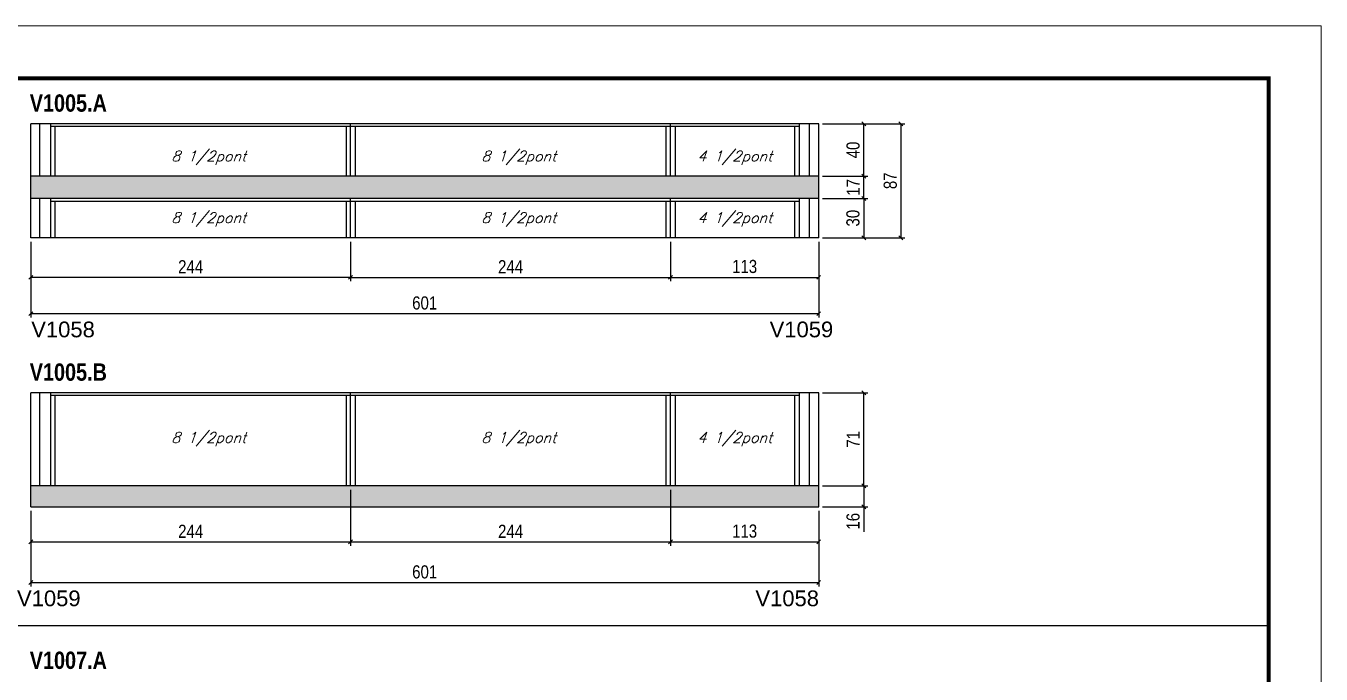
# Model space of a CAD drawing. Extents: x 3309 to 9563, y -2522 to 14608.
# Drawn here: x 8575 to 9563, y 12965 to 13459 of the extents above; entities that cross this region are included whole.
import ezdxf

# ---------------------------------------------------------------- set-up
doc = ezdxf.new("R2010")
doc.units = 0
doc.linetypes.add('DASHED', pattern=[0.75, 0.5, -0.25])
for name, color, linetype in [('5', 5, 'Continuous'), ('COTA', 241, 'Continuous'), ('NOMENCLATURA', 7, 'Continuous'), ('Painéis', 200, 'Continuous'), ('SARR_2.2x7', 40, 'Continuous'), ('SARR_3.5x7', 81, 'Continuous'), ('texto', 7, 'Continuous')]:
    doc.layers.add(name, color=color, linetype=linetype)
doc.layers.add('Folhas', color=255, linetype='Continuous', lineweight=9)
doc.layers.add('SARRAFO DE PRESSAO', color=251, linetype='DASHED', lineweight=9)
doc.styles.add('COTA TECNICA', font='techl___.ttf', dxfattribs={"height": 10})
doc.styles.add('Romans', font='romans.shx')
doc.styles.get("Standard").update_dxf_attribs({"font": 'arial.ttf'})
doc.styles.add('TECNICA', font='techb___.ttf', dxfattribs={"height": 10})
doc.dimstyles.new('PAINEL', dxfattribs={"dimtxt": 10, "dimasz": 3, "dimexe": 3, "dimexo": 3, "dimgap": 3, "dimtad": 1, "dimdec": 1, "dimzin": 12, "dimdsep": 46, "dimtxsty": 'COTA TECNICA', "dimblk1": 'OBLIQUE', "dimblk2": 'OBLIQUE', "dimsah": 1, "dimcen": 0.9, "dimclrd": 4, "dimclre": 4, "dimclrt": 240, "dimadec": 1, "dimazin": 3, "dimtfac": 1, "dimtdec": 1, "dimtmove": 0, "dimatfit": 3, "dimfxl": 1, "dimtolj": 1, "dimtzin": 12, "dimarcsym": 0})

# ---------------------------------------------------------------- blocks, each defined once
blk = doc.blocks.new('9999999999')
at = {"layer": 'Folhas'}
blk.add_lwpolyline([(98138.98, 34190.21), (99623.98, 34190.21), (99623.98, 35240.21), (98138.98, 35240.21)], close=True, dxfattribs=at)
at = {"layer": 'Folhas', "color": 30, "const_width": 3}
blk.add_lwpolyline([(98213.98, 34230.21), (99583.98, 34230.21), (99583.98, 35200.21), (98213.98, 35200.21)], close=True, dxfattribs=at)
blk = doc.blocks.new('_Oblique')
at = {"color": 0, "linetype": 'ByBlock', "lineweight": -2}
blk.add_line((-0.5, -0.5), (0.5, 0.5), dxfattribs=at)
blk = doc.blocks.new('*D105')
at = {"layer": 'COTA', "color": 4, "linetype": 'ByBlock', "lineweight": -2, "transparency": 16777216}
for p, q in [((8578.69, 13294.68), (8578.69, 13264.55)), ((8822.69, 13294.68), (8822.69, 13264.55)), ((8822.69, 13267.55), (8578.69, 13267.55))]:
    blk.add_line(p, q, dxfattribs=at)
at = {"layer": 'Defpoints', "color": 0, "linetype": 'ByBlock', "transparency": 16777216}
for p in [(8578.69, 13297.68), (8822.69, 13297.68), (8578.69, 13267.55)]:
    blk.add_point(p, dxfattribs=at)
at = {"layer": 'COTA', "color": 4, "linetype": 'ByBlock', "lineweight": -2, "transparency": 16777216, "xscale": 3, "yscale": 3, "zscale": 3, "rotation": 180}
blk.add_blockref('_Oblique', (8578.69, 13267.55), dxfattribs=at)
at = {"layer": 'COTA', "color": 4, "linetype": 'ByBlock', "lineweight": -2, "transparency": 16777216, "xscale": 3, "yscale": 3, "zscale": 3}
blk.add_blockref('_Oblique', (8822.69, 13267.55), dxfattribs=at)
at = {"layer": 'COTA', "color": 240, "linetype": 'ByBlock', "transparency": 16777216, "insert": (8700.69, 13275.63), "char_height": 10, "attachment_point": 5, "style": 'COTA TECNICA'}
blk.add_mtext('\\A1;244', dxfattribs=at)
blk = doc.blocks.new('*D108')
at = {"layer": 'COTA', "color": 4, "linetype": 'ByBlock', "lineweight": -2, "transparency": 16777216}
for p, q in [((8578.69, 13294.68), (8578.69, 13236.84)), ((9179.69, 13294.68), (9179.69, 13236.84)), ((9179.69, 13239.84), (8578.69, 13239.84))]:
    blk.add_line(p, q, dxfattribs=at)
at = {"layer": 'Defpoints', "color": 0, "linetype": 'ByBlock', "transparency": 16777216}
for p in [(8578.69, 13297.68), (9179.69, 13297.68), (8578.69, 13239.84)]:
    blk.add_point(p, dxfattribs=at)
at = {"layer": 'COTA', "color": 4, "linetype": 'ByBlock', "lineweight": -2, "transparency": 16777216, "xscale": 3, "yscale": 3, "zscale": 3, "rotation": 180}
blk.add_blockref('_Oblique', (8578.69, 13239.84), dxfattribs=at)
at = {"layer": 'COTA', "color": 4, "linetype": 'ByBlock', "lineweight": -2, "transparency": 16777216, "xscale": 3, "yscale": 3, "zscale": 3}
blk.add_blockref('_Oblique', (9179.69, 13239.84), dxfattribs=at)
at = {"layer": 'COTA', "color": 240, "linetype": 'ByBlock', "transparency": 16777216, "insert": (8879.19, 13247.95), "char_height": 10, "attachment_point": 5, "style": 'COTA TECNICA'}
blk.add_mtext('\\A1;601', dxfattribs=at)
blk = doc.blocks.new('*D106')
at = {"layer": 'COTA', "color": 4, "lineweight": -2, "transparency": 16777216}
for p, q in [((8822.69, 13294.68), (8822.69, 13264.55)), ((9066.69, 13294.68), (9066.69, 13264.55)), ((8822.69, 13267.55), (9066.69, 13267.55))]:
    blk.add_line(p, q, dxfattribs=at)
at = {"layer": 'Defpoints', "color": 0, "transparency": 16777216}
for p in [(8822.69, 13297.68, 0), (9066.69, 13297.68, 0), (9066.69, 13267.55)]:
    blk.add_point(p, dxfattribs=at)
at = {"layer": 'COTA', "color": 4, "lineweight": -2, "transparency": 16777216, "xscale": 3, "yscale": 3, "zscale": 3, "rotation": 180}
blk.add_blockref('_Oblique', (8822.69, 13267.55), dxfattribs=at)
at = {"layer": 'COTA', "color": 4, "lineweight": -2, "transparency": 16777216, "xscale": 3, "yscale": 3, "zscale": 3}
blk.add_blockref('_Oblique', (9066.69, 13267.55), dxfattribs=at)
at = {"layer": 'COTA', "color": 240, "transparency": 16777216, "insert": (8944.69, 13275.63), "char_height": 10, "attachment_point": 5, "style": 'COTA TECNICA'}
blk.add_mtext('\\A1;244', dxfattribs=at)
blk = doc.blocks.new('*D107')
at = {"layer": 'COTA', "color": 4, "lineweight": -2, "transparency": 16777216}
for p, q in [((9182.69, 13384.68), (9245.41, 13384.68)), ((9242.41, 13384.68), (9242.41, 13297.68)), ((9182.69, 13297.68), (9245.41, 13297.68))]:
    blk.add_line(p, q, dxfattribs=at)
at = {"layer": 'Defpoints', "color": 0, "transparency": 16777216}
for p in [(9179.69, 13384.68, 0), (9179.69, 13297.68, 0), (9242.41, 13297.68)]:
    blk.add_point(p, dxfattribs=at)
at = {"layer": 'COTA', "color": 4, "lineweight": -2, "transparency": 16777216, "xscale": 3, "yscale": 3, "zscale": 3}
for p, rotation in [((9242.41, 13384.68), 90), ((9242.41, 13297.68), 270)]:
    blk.add_blockref('_Oblique', p, dxfattribs=dict(at, rotation=rotation))
at = {"layer": 'COTA', "color": 240, "transparency": 16777216, "insert": (9234.32, 13341.18), "char_height": 10, "attachment_point": 5, "rotation": 90, "style": 'COTA TECNICA'}
blk.add_mtext('\\A1;87', dxfattribs=at)
blk = doc.blocks.new('*D109')
at = {"layer": 'COTA', "color": 4, "lineweight": -2, "transparency": 16777216}
for p, q in [((9066.69, 13294.68), (9066.69, 13264.55)), ((9179.69, 13294.68), (9179.69, 13264.55)), ((9066.69, 13267.55), (9179.69, 13267.55))]:
    blk.add_line(p, q, dxfattribs=at)
at = {"layer": 'Defpoints', "color": 0, "transparency": 16777216}
for p in [(9066.69, 13297.68, 0), (9179.69, 13297.68, 0), (9179.69, 13267.55)]:
    blk.add_point(p, dxfattribs=at)
at = {"layer": 'COTA', "color": 4, "lineweight": -2, "transparency": 16777216, "xscale": 3, "yscale": 3, "zscale": 3, "rotation": 180}
blk.add_blockref('_Oblique', (9066.69, 13267.55), dxfattribs=at)
at = {"layer": 'COTA', "color": 4, "lineweight": -2, "transparency": 16777216, "xscale": 3, "yscale": 3, "zscale": 3}
blk.add_blockref('_Oblique', (9179.69, 13267.55), dxfattribs=at)
at = {"layer": 'COTA', "color": 240, "transparency": 16777216, "insert": (9123.19, 13275.77), "char_height": 10, "attachment_point": 5, "style": 'COTA TECNICA'}
blk.add_mtext('\\A1;113', dxfattribs=at)
blk = doc.blocks.new('*D110')
at = {"layer": 'COTA', "color": 4, "lineweight": -2, "transparency": 16777216}
for p, q in [((9182.69, 13327.68), (9217.05, 13327.68)), ((9214.05, 13327.68), (9214.05, 13297.68)), ((9182.69, 13297.68), (9217.05, 13297.68))]:
    blk.add_line(p, q, dxfattribs=at)
at = {"layer": 'Defpoints', "color": 0, "transparency": 16777216}
for p in [(9179.69, 13327.68, 0), (9179.69, 13297.68, 0), (9214.05, 13297.68)]:
    blk.add_point(p, dxfattribs=at)
at = {"layer": 'COTA', "color": 4, "lineweight": -2, "transparency": 16777216, "xscale": 3, "yscale": 3, "zscale": 3}
for p, rotation in [((9214.05, 13327.68), 90), ((9214.05, 13297.68), 270)]:
    blk.add_blockref('_Oblique', p, dxfattribs=dict(at, rotation=rotation))
at = {"layer": 'COTA', "color": 240, "transparency": 16777216, "insert": (9205.83, 13312.68), "char_height": 10, "attachment_point": 5, "rotation": 90, "style": 'COTA TECNICA'}
blk.add_mtext('\\A1;30', dxfattribs=at)
blk = doc.blocks.new('*D111')
at = {"layer": 'COTA', "color": 4, "lineweight": -2, "transparency": 16777216}
for p, q in [((9182.69, 13344.68), (9217.05, 13344.68)), ((9214.05, 13327.68), (9214.05, 13344.68)), ((9182.69, 13327.68), (9217.05, 13327.68))]:
    blk.add_line(p, q, dxfattribs=at)
at = {"layer": 'Defpoints', "color": 0, "transparency": 16777216}
for p in [(9179.69, 13344.68, 0), (9214.05, 13344.68), (9179.69, 13327.68, 0)]:
    blk.add_point(p, dxfattribs=at)
at = {"layer": 'COTA', "color": 4, "lineweight": -2, "transparency": 16777216, "xscale": 3, "yscale": 3, "zscale": 3}
for p, rotation in [((9214.05, 13344.68), 90), ((9214.05, 13327.68), 270)]:
    blk.add_blockref('_Oblique', p, dxfattribs=dict(at, rotation=rotation))
at = {"layer": 'COTA', "color": 240, "transparency": 16777216, "insert": (9205.98, 13336.18), "char_height": 10, "attachment_point": 5, "rotation": 90, "style": 'COTA TECNICA'}
blk.add_mtext('\\A1;17', dxfattribs=at)
blk = doc.blocks.new('*D112')
at = {"layer": 'COTA', "color": 4, "lineweight": -2, "transparency": 16777216}
for p, q in [((9182.69, 13384.68), (9217.05, 13384.68)), ((9214.05, 13344.68), (9214.05, 13384.68)), ((9182.69, 13344.68), (9217.05, 13344.68))]:
    blk.add_line(p, q, dxfattribs=at)
at = {"layer": 'Defpoints', "color": 0, "transparency": 16777216}
for p in [(9179.69, 13384.68, 0), (9214.05, 13384.68), (9179.69, 13344.68, 0)]:
    blk.add_point(p, dxfattribs=at)
at = {"layer": 'COTA', "color": 4, "lineweight": -2, "transparency": 16777216, "xscale": 3, "yscale": 3, "zscale": 3}
for p, rotation in [((9214.05, 13384.68), 90), ((9214.05, 13344.68), 270)]:
    blk.add_blockref('_Oblique', p, dxfattribs=dict(at, rotation=rotation))
at = {"layer": 'COTA', "color": 240, "transparency": 16777216, "insert": (9205.95, 13364.68), "char_height": 10, "attachment_point": 5, "rotation": 90, "style": 'COTA TECNICA'}
blk.add_mtext('\\A1;40', dxfattribs=at)
blk = doc.blocks.new('*D113')
at = {"layer": 'COTA', "color": 4, "lineweight": -2, "transparency": 16777216}
for p, q in [((9182.69, 13179.53), (9217.05, 13179.53)), ((9214.05, 13108.53), (9214.05, 13179.53)), ((9182.69, 13108.53), (9217.05, 13108.53))]:
    blk.add_line(p, q, dxfattribs=at)
at = {"layer": 'Defpoints', "color": 0, "transparency": 16777216}
for p in [(9179.69, 13179.53, 0), (9214.05, 13179.53), (9179.69, 13108.53, 0)]:
    blk.add_point(p, dxfattribs=at)
at = {"layer": 'COTA', "color": 4, "lineweight": -2, "transparency": 16777216, "xscale": 3, "yscale": 3, "zscale": 3}
for p, rotation in [((9214.05, 13179.53), 90), ((9214.05, 13108.53), 270)]:
    blk.add_blockref('_Oblique', p, dxfattribs=dict(at, rotation=rotation))
at = {"layer": 'COTA', "color": 240, "transparency": 16777216, "insert": (9205.98, 13144.03), "char_height": 10, "attachment_point": 5, "rotation": 90, "style": 'COTA TECNICA'}
blk.add_mtext('\\A1;71', dxfattribs=at)
blk = doc.blocks.new('*D114')
at = {"layer": 'COTA', "color": 4, "lineweight": -2, "transparency": 16777216}
for p, q in [((8578.69, 13089.53), (8578.69, 13031.77)), ((9179.69, 13089.53), (9179.69, 13031.77)), ((8578.69, 13034.77), (9179.69, 13034.77))]:
    blk.add_line(p, q, dxfattribs=at)
at = {"layer": 'Defpoints', "color": 0, "transparency": 16777216}
for p in [(8578.69, 13092.53, 0), (9179.69, 13092.53, 0), (9179.69, 13034.77)]:
    blk.add_point(p, dxfattribs=at)
at = {"layer": 'COTA', "color": 4, "lineweight": -2, "transparency": 16777216, "xscale": 3, "yscale": 3, "zscale": 3, "rotation": 180}
blk.add_blockref('_Oblique', (8578.69, 13034.77), dxfattribs=at)
at = {"layer": 'COTA', "color": 4, "lineweight": -2, "transparency": 16777216, "xscale": 3, "yscale": 3, "zscale": 3}
blk.add_blockref('_Oblique', (9179.69, 13034.77), dxfattribs=at)
at = {"layer": 'COTA', "color": 240, "transparency": 16777216, "insert": (8879.19, 13042.87), "char_height": 10, "attachment_point": 5, "style": 'COTA TECNICA'}
blk.add_mtext('\\A1;601', dxfattribs=at)
blk = doc.blocks.new('*D115')
at = {"layer": 'COTA', "color": 4, "lineweight": -2, "transparency": 16777216}
for p, q in [((8822.69, 13105.53), (8822.69, 13062.77)), ((8578.69, 13089.53), (8578.69, 13062.77)), ((8578.69, 13065.77), (8822.69, 13065.77))]:
    blk.add_line(p, q, dxfattribs=at)
at = {"layer": 'Defpoints', "color": 0, "transparency": 16777216}
for p in [(8822.69, 13108.53, 0), (8578.69, 13092.53, 0), (8822.69, 13065.77)]:
    blk.add_point(p, dxfattribs=at)
at = {"layer": 'COTA', "color": 4, "lineweight": -2, "transparency": 16777216, "xscale": 3, "yscale": 3, "zscale": 3, "rotation": 180}
blk.add_blockref('_Oblique', (8578.69, 13065.77), dxfattribs=at)
at = {"layer": 'COTA', "color": 4, "lineweight": -2, "transparency": 16777216, "xscale": 3, "yscale": 3, "zscale": 3}
blk.add_blockref('_Oblique', (8822.69, 13065.77), dxfattribs=at)
at = {"layer": 'COTA', "color": 240, "transparency": 16777216, "insert": (8700.69, 13073.84), "char_height": 10, "attachment_point": 5, "style": 'COTA TECNICA'}
blk.add_mtext('\\A1;244', dxfattribs=at)
blk = doc.blocks.new('*D116')
at = {"layer": 'COTA', "color": 4, "lineweight": -2, "transparency": 16777216}
for p, q in [((9066.69, 13105.53), (9066.69, 13062.77)), ((8822.69, 13089.53), (8822.69, 13062.77)), ((8822.69, 13065.77), (9066.69, 13065.77))]:
    blk.add_line(p, q, dxfattribs=at)
at = {"layer": 'Defpoints', "color": 0, "transparency": 16777216}
for p in [(9066.69, 13108.53, 0), (8822.69, 13092.53, 0), (9066.69, 13065.77)]:
    blk.add_point(p, dxfattribs=at)
at = {"layer": 'COTA', "color": 4, "lineweight": -2, "transparency": 16777216, "xscale": 3, "yscale": 3, "zscale": 3, "rotation": 180}
blk.add_blockref('_Oblique', (8822.69, 13065.77), dxfattribs=at)
at = {"layer": 'COTA', "color": 4, "lineweight": -2, "transparency": 16777216, "xscale": 3, "yscale": 3, "zscale": 3}
blk.add_blockref('_Oblique', (9066.69, 13065.77), dxfattribs=at)
at = {"layer": 'COTA', "color": 240, "transparency": 16777216, "insert": (8944.69, 13073.84), "char_height": 10, "attachment_point": 5, "style": 'COTA TECNICA'}
blk.add_mtext('\\A1;244', dxfattribs=at)
blk = doc.blocks.new('*D117')
at = {"layer": 'COTA', "color": 4, "lineweight": -2, "transparency": 16777216}
for p, q in [((9066.69, 13105.53), (9066.69, 13062.77)), ((9179.69, 13089.53), (9179.69, 13062.77)), ((9066.69, 13065.77), (9179.69, 13065.77))]:
    blk.add_line(p, q, dxfattribs=at)
at = {"layer": 'Defpoints', "color": 0, "transparency": 16777216}
for p in [(9066.69, 13108.53, 0), (9179.69, 13092.53, 0), (9179.69, 13065.77)]:
    blk.add_point(p, dxfattribs=at)
at = {"layer": 'COTA', "color": 4, "lineweight": -2, "transparency": 16777216, "xscale": 3, "yscale": 3, "zscale": 3, "rotation": 180}
blk.add_blockref('_Oblique', (9066.69, 13065.77), dxfattribs=at)
at = {"layer": 'COTA', "color": 4, "lineweight": -2, "transparency": 16777216, "xscale": 3, "yscale": 3, "zscale": 3}
blk.add_blockref('_Oblique', (9179.69, 13065.77), dxfattribs=at)
at = {"layer": 'COTA', "color": 240, "transparency": 16777216, "insert": (9123.19, 13073.99), "char_height": 10, "attachment_point": 5, "style": 'COTA TECNICA'}
blk.add_mtext('\\A1;113', dxfattribs=at)
blk = doc.blocks.new('*D118')
at = {"layer": 'COTA', "color": 4, "lineweight": -2, "transparency": 16777216}
for p, q in [((9182.69, 13108.53), (9217.05, 13108.53)), ((9214.05, 13108.53), (9214.05, 13092.53)), ((9182.69, 13092.53), (9217.05, 13092.53)), ((9214.05, 13092.53), (9214.05, 13073.51))]:
    blk.add_line(p, q, dxfattribs=at)
at = {"layer": 'Defpoints', "color": 0, "transparency": 16777216}
for p in [(9179.69, 13108.53, 0), (9179.69, 13092.53, 0), (9214.05, 13092.53)]:
    blk.add_point(p, dxfattribs=at)
at = {"layer": 'COTA', "color": 4, "lineweight": -2, "transparency": 16777216, "xscale": 3, "yscale": 3, "zscale": 3}
for p, rotation in [((9214.05, 13108.53), 90), ((9214.05, 13092.53), 270)]:
    blk.add_blockref('_Oblique', p, dxfattribs=dict(at, rotation=rotation))
at = {"layer": 'COTA', "color": 240, "transparency": 16777216, "insert": (9205.95, 13081.52), "char_height": 10, "attachment_point": 5, "rotation": 90, "style": 'COTA TECNICA'}
blk.add_mtext('\\A1;16', dxfattribs=at)

msp = doc.modelspace()

# ---------------------------------------------------------------- hatches: boundary and pattern name
at = {"layer": 'COTA'}
h = msp.add_hatch(dxfattribs=at)
h.set_pattern_fill('AR-CONC', color=256, scale=0.03)
h.set_pattern_definition([(50, (1651.9506, 65.6786), (5.4655401, -0.4781726), [0.5715, -6.2865]), (355, (1651.9506, 65.6786), (-1.0573026, 5.7317054), [0.4572, -5.0292175]), (100.451445, (1652.406, 65.639), (4.4082374, 5.2535326), [0.4857003, -5.3427073]), (46.1842, (1651.9506, 67.2026), (8.1323712, -1.2612698), [0.85725, -9.42975]), (96.63556, (1652.628, 67.0975), (7.122124, 7.4227837), [0.7285507, -8.0140682]), (351.18415, (1651.951, 67.203), (7.122124, 7.4227837), [0.685799, -7.543792]), (21, (1652.7126, 66.8216), (4.5484317, -3.067956), [0.5715, -6.2865]), (326, (1652.7126, 66.8216), (1.8540609, 5.525639), [0.4572, -5.0292]), (71.451445, (1653.0916, 66.566), (6.4024926, 2.457683), [0.4857003, -5.3426981]), (37.5, (1651.9506, 65.6786), (0.0926581, 2.53665117), [0, -4.96824, 0, -5.1054, 0, -5.04825]), (7.5, (1651.9506, 65.6786), (2.00458988, 3.00541724), [0, -2.91084, 0, -4.85394, 0, -1.92405]), (327.5, (1650.2514, 65.6786), (4.06771786, -0.17186232), [0, -1.905, 0, -5.9436, 0, -7.8867]), (317.5, (1649.4894, 65.6786), (4.4438754, 0.7627947), [0, -2.4765, 0, -3.94716, 0, -5.6007])])
h.paths.add_polyline_path([(9179.69, 13327.68), (9179.69, 13344.68), (8578.69, 13344.68), (8578.69, 13327.68)])
h = msp.add_hatch(dxfattribs=at)
h.set_pattern_fill('AR-CONC', color=256, scale=0.03)
h.set_pattern_definition([(50, (1651.9506, -170.4807), (5.4655401, -0.4781726), [0.5715, -6.2865]), (355, (1651.9506, -170.4807), (-1.0573026, 5.7317054), [0.4572, -5.0292175]), (100.451445, (1652.406, -170.5205), (4.4082374, 5.2535326), [0.4857003, -5.3427073]), (46.1842, (1651.9506, -168.957), (8.1323712, -1.2612698), [0.85725, -9.42975]), (96.63556, (1652.628, -169.062), (7.122124, 7.4227837), [0.7285507, -8.0140682]), (351.18415, (1651.951, -168.957), (7.122124, 7.4227837), [0.685799, -7.543792]), (21, (1652.7126, -169.3377), (4.5484317, -3.067956), [0.5715, -6.2865]), (326, (1652.7126, -169.3377), (1.8540609, 5.525639), [0.4572, -5.0292]), (71.451445, (1653.0916, -169.5934), (6.4024926, 2.457683), [0.4857003, -5.3426981]), (37.5, (1651.9506, -170.4807), (0.0926581, 2.53665117), [0, -4.96824, 0, -5.1054, 0, -5.04825]), (7.5, (1651.9506, -170.4807), (2.00458988, 3.00541724), [0, -2.91084, 0, -4.85394, 0, -1.92405]), (327.5, (1650.2514, -170.4807), (4.06771786, -0.17186232), [0, -1.905, 0, -5.9436, 0, -7.8867]), (317.5, (1649.4894, -170.4807), (4.4438754, 0.7627947), [0, -2.4765, 0, -3.94716, 0, -5.6007])])
h.paths.add_polyline_path([(9179.69, 13092.53), (9179.69, 13108.53), (8578.69, 13108.53), (8578.69, 13092.53)])

# ---------------------------------------------------------------- linework, layer by layer
for p, q in [((8578.69, 13327.68, 0), (8578.69, 13344.68, 0)), ((9179.69, 13327.68, 0), (9179.69, 13344.68, 0)), ((8578.69, 13092.53, 0), (8578.69, 13108.53, 0)), ((9179.69, 13092.53, 0), (9179.69, 13108.53, 0)), ((8578.69, 13092.53, 0), (9179.69, 13092.53, 0)), ((8152.87, 13002.05), (9522.87, 13002.05))]:
    msp.add_line(p, q, dxfattribs=at)
at = {"layer": 'Painéis', "linetype": 'ByBlock'}
for p, q in [((9179.69, 13384.68, 0), (8578.69, 13384.68, 0)), ((8578.69, 13344.68, 0), (8578.69, 13384.68, 0)), ((8822.69, 13344.68, 0), (8822.69, 13384.68, 0)), ((9066.69, 13344.68, 0), (9066.69, 13384.68, 0)), ((9179.69, 13344.68, 0), (9179.69, 13384.68, 0)), ((9179.69, 13344.68, 0), (8578.69, 13344.68, 0)), ((9179.69, 13327.68, 0), (8578.69, 13327.68, 0)), ((8578.69, 13297.68, 0), (8578.69, 13327.68, 0)), ((8822.69, 13297.68, 0), (8822.69, 13327.68, 0)), ((9066.69, 13297.68, 0), (9066.69, 13327.68, 0)), ((9179.69, 13297.68, 0), (9179.69, 13327.68, 0)), ((9179.69, 13297.68, 0), (8578.69, 13297.68, 0)), ((9179.69, 13179.53, 0), (8578.69, 13179.53, 0)), ((8578.69, 13108.53, 0), (8578.69, 13179.53, 0)), ((8822.69, 13108.53, 0), (8822.69, 13179.53, 0)), ((9066.69, 13108.53, 0), (9066.69, 13179.53, 0)), ((9179.69, 13108.53, 0), (9179.69, 13179.53, 0)), ((9179.69, 13108.53, 0), (8578.69, 13108.53, 0))]:
    msp.add_line(p, q, dxfattribs=at)
at = {"layer": 'SARR_2.2x7', "linetype": 'Continuous'}
for p, q in [((8585.69, 13344.68, 0), (8585.69, 13384.68, 0)), ((8822.69, 13382.48, 0), (8593.69, 13382.48, 0)), ((9066.69, 13382.48, 0), (8822.69, 13382.48, 0)), ((9164.69, 13382.48, 0), (9066.69, 13382.48, 0)), ((9172.69, 13344.68, 0), (9172.69, 13384.68, 0)), ((8585.69, 13297.68, 0), (8585.69, 13327.68, 0)), ((9172.69, 13297.68, 0), (9172.69, 13327.68, 0)), ((8822.69, 13325.48, 0), (8593.69, 13325.48, 0)), ((9066.69, 13325.48, 0), (8822.69, 13325.48, 0)), ((9164.69, 13325.48, 0), (9066.69, 13325.48, 0)), ((8585.69, 13108.53, 0), (8585.69, 13179.53, 0)), ((9172.69, 13108.53, 0), (9172.69, 13179.53, 0)), ((8822.69, 13177.33, 0), (8593.69, 13177.33, 0)), ((9066.69, 13177.33, 0), (8822.69, 13177.33, 0)), ((9164.69, 13177.33, 0), (9066.69, 13177.33, 0))]:
    msp.add_line(p, q, dxfattribs=at)
at = {"layer": 'SARR_3.5x7'}
for p, q in [((8593.69, 13384.68, 0), (8593.69, 13344.68, 0)), ((8597.19, 13382.48, 0), (8597.19, 13344.68, 0)), ((8819.19, 13382.48, 0), (8819.19, 13344.68, 0)), ((8826.19, 13382.48, 0), (8826.19, 13344.68, 0)), ((9063.19, 13382.48, 0), (9063.19, 13344.68, 0)), ((9070.19, 13382.48, 0), (9070.19, 13344.68, 0)), ((9161.19, 13382.48, 0), (9161.19, 13344.68, 0)), ((9164.69, 13384.68, 0), (9164.69, 13344.68, 0)), ((8593.69, 13327.68, 0), (8593.69, 13297.68, 0)), ((9164.69, 13327.68, 0), (9164.69, 13297.68, 0)), ((8597.19, 13325.48, 0), (8597.19, 13297.68, 0)), ((8819.19, 13325.48, 0), (8819.19, 13297.68, 0)), ((8826.19, 13325.48, 0), (8826.19, 13297.68, 0)), ((9063.19, 13325.48, 0), (9063.19, 13297.68, 0)), ((9070.19, 13325.48, 0), (9070.19, 13297.68, 0)), ((9161.19, 13325.48, 0), (9161.19, 13297.68, 0)), ((8593.69, 13179.53, 0), (8593.69, 13108.53, 0)), ((9164.69, 13179.53, 0), (9164.69, 13108.53, 0)), ((8597.19, 13177.33, 0), (8597.19, 13108.53, 0)), ((8819.19, 13177.33, 0), (8819.19, 13108.53, 0)), ((8826.19, 13177.33, 0), (8826.19, 13108.53, 0)), ((9063.19, 13177.33, 0), (9063.19, 13108.53, 0)), ((9070.19, 13177.33, 0), (9070.19, 13108.53, 0)), ((9161.19, 13177.33, 0), (9161.19, 13108.53, 0))]:
    msp.add_line(p, q, dxfattribs=at)

# ---------------------------------------------------------------- block references
at = {"layer": 'SARRAFO DE PRESSAO', "color": 6, "linetype": 'ByBlock'}
msp.add_blockref('9999999999', (-90061.11, -21780.92), dxfattribs=at)

# ---------------------------------------------------------------- texts
at = {"layer": '5', "linetype": 'Continuous'}
for s, rotation, p in [('V1058', 0.00004, (8579.14, 13221.83, 0)), ('V1059', 0.00004, (9142.29, 13221.83, 0)), ('V1059', 359.99996, (8568.28, 13016.76)), ('V1058', 359.99996, (9131.43, 13016.76))]:
    msp.add_text(s, height=12, rotation=rotation, dxfattribs=at).set_placement(p)
at = {"layer": 'NOMENCLATURA', "style": 'TECNICA'}
for s, p in [('V1005.A', (8577.97, 13393.87, 0)), ('V1005.B', (8577.97, 13188.71, 0)), ('V1007.A', (8577.97, 12968.93, 0))]:
    msp.add_text(s, height=13.2, dxfattribs=at).set_placement(p)
at = {"layer": 'texto', "color": 2, "char_height": 8, "attachment_point": 5, "style": 'Romans'}
for s, insert in [('{\\Q19;\\C256;8 1/2pont}', (8714.44, 13358.68, 0)), ('{\\Q19;\\C256;8 1/2pont}', (8950.94, 13358.68, 0)), ('{\\Q19;\\C256;4 1/2pont}', (9115.69, 13358.68, 0)), ('{\\Q19;\\C256;8 1/2pont}', (8714.44, 13311.68, 0)), ('{\\Q19;\\C256;8 1/2pont}', (8950.94, 13311.68, 0)), ('{\\Q19;\\C256;4 1/2pont}', (9115.69, 13311.68, 0)), ('{\\Q19;\\C256;8 1/2pont}', (8714.44, 13144.03, 0)), ('{\\Q19;\\C256;8 1/2pont}', (8950.94, 13144.03, 0)), ('{\\Q19;\\C256;4 1/2pont}', (9115.69, 13144.03, 0))]:
    msp.add_mtext(s, dxfattribs=dict(at, insert=insert))

# ---------------------------------------------------------------- dimensions: what is measured, and where the dimension line sits
at = {"layer": 'COTA'}
for base, p1, p2, picture, middle in [((9242.41, 13297.68), (9179.69, 13384.68, 0), (9179.69, 13297.68, 0), '*D107', (9234.32, 13341.18)), ((9214.05, 13384.68), (9179.69, 13344.68, 0), (9179.69, 13384.68, 0), '*D112', (9205.95, 13364.68)), ((9214.05, 13344.68), (9179.69, 13327.68, 0), (9179.69, 13344.68, 0), '*D111', (9205.98, 13336.18)), ((9214.05, 13297.68), (9179.69, 13327.68, 0), (9179.69, 13297.68, 0), '*D110', (9205.83, 13312.68)), ((9214.05, 13179.53), (9179.69, 13108.53, 0), (9179.69, 13179.53, 0), '*D113', (9205.98, 13144.03)), ((9214.05, 13092.53), (9179.69, 13108.53, 0), (9179.69, 13092.53, 0), '*D118', (9205.95, 13081.52))]:
    dim = msp.add_linear_dim(base=base, p1=p1, p2=p2, angle=90, dimstyle='PAINEL', dxfattribs=at)
    dim.commit()
    dim.dimension.update_dxf_attribs({"geometry": picture, "text_midpoint": middle})
at = {"layer": 'COTA', "linetype": 'ByBlock'}
dim = msp.add_linear_dim(base=(8578.69, 13267.55, 0), p1=(8822.69, 13297.68, 0), p2=(8578.69, 13297.68, 0), angle=180, dimstyle='PAINEL', override={"dimtmove": 1}, dxfattribs=at)
dim.commit()
dim.dimension.update_dxf_attribs({"geometry": '*D105', "text_midpoint": (8700.69, 13275.63, 0)})
dim = msp.add_linear_dim(base=(8578.69, 13239.84, 0), p1=(9179.69, 13297.68, 0), p2=(8578.69, 13297.68, 0), angle=180, dimstyle='PAINEL', dxfattribs=at)
dim.commit()
dim.dimension.update_dxf_attribs({"geometry": '*D108', "text_midpoint": (8879.19, 13247.95, 0)})
at = {"layer": 'COTA'}
for base, p1, p2, picture, middle in [((9066.69, 13267.55), (8822.69, 13297.68, 0), (9066.69, 13297.68, 0), '*D106', (8944.69, 13275.63)), ((9179.69, 13267.55), (9066.69, 13297.68, 0), (9179.69, 13297.68, 0), '*D109', (9123.19, 13275.77)), ((8822.69, 13065.77), (8578.69, 13092.53, 0), (8822.69, 13108.53, 0), '*D115', (8700.69, 13073.84)), ((9179.69, 13034.77), (8578.69, 13092.53, 0), (9179.69, 13092.53, 0), '*D114', (8879.19, 13042.87))]:
    dim = msp.add_linear_dim(base=base, p1=p1, p2=p2, dimstyle='PAINEL', dxfattribs=at)
    dim.commit()
    dim.dimension.update_dxf_attribs({"geometry": picture, "text_midpoint": middle})
for base, p1, p2, picture, middle in [((9066.69, 13065.77), (8822.69, 13092.53, 0), (9066.69, 13108.53, 0), '*D116', (8944.69, 13073.84)), ((9179.69, 13065.77), (9066.69, 13108.53, 0), (9179.69, 13092.53, 0), '*D117', (9123.19, 13073.99))]:
    dim = msp.add_linear_dim(base=base, p1=p1, p2=p2, dimstyle='PAINEL', override={"dimtmove": 1}, dxfattribs=at)
    dim.commit()
    dim.dimension.update_dxf_attribs({"geometry": picture, "text_midpoint": middle})

doc.saveas('drawing.dxf')
